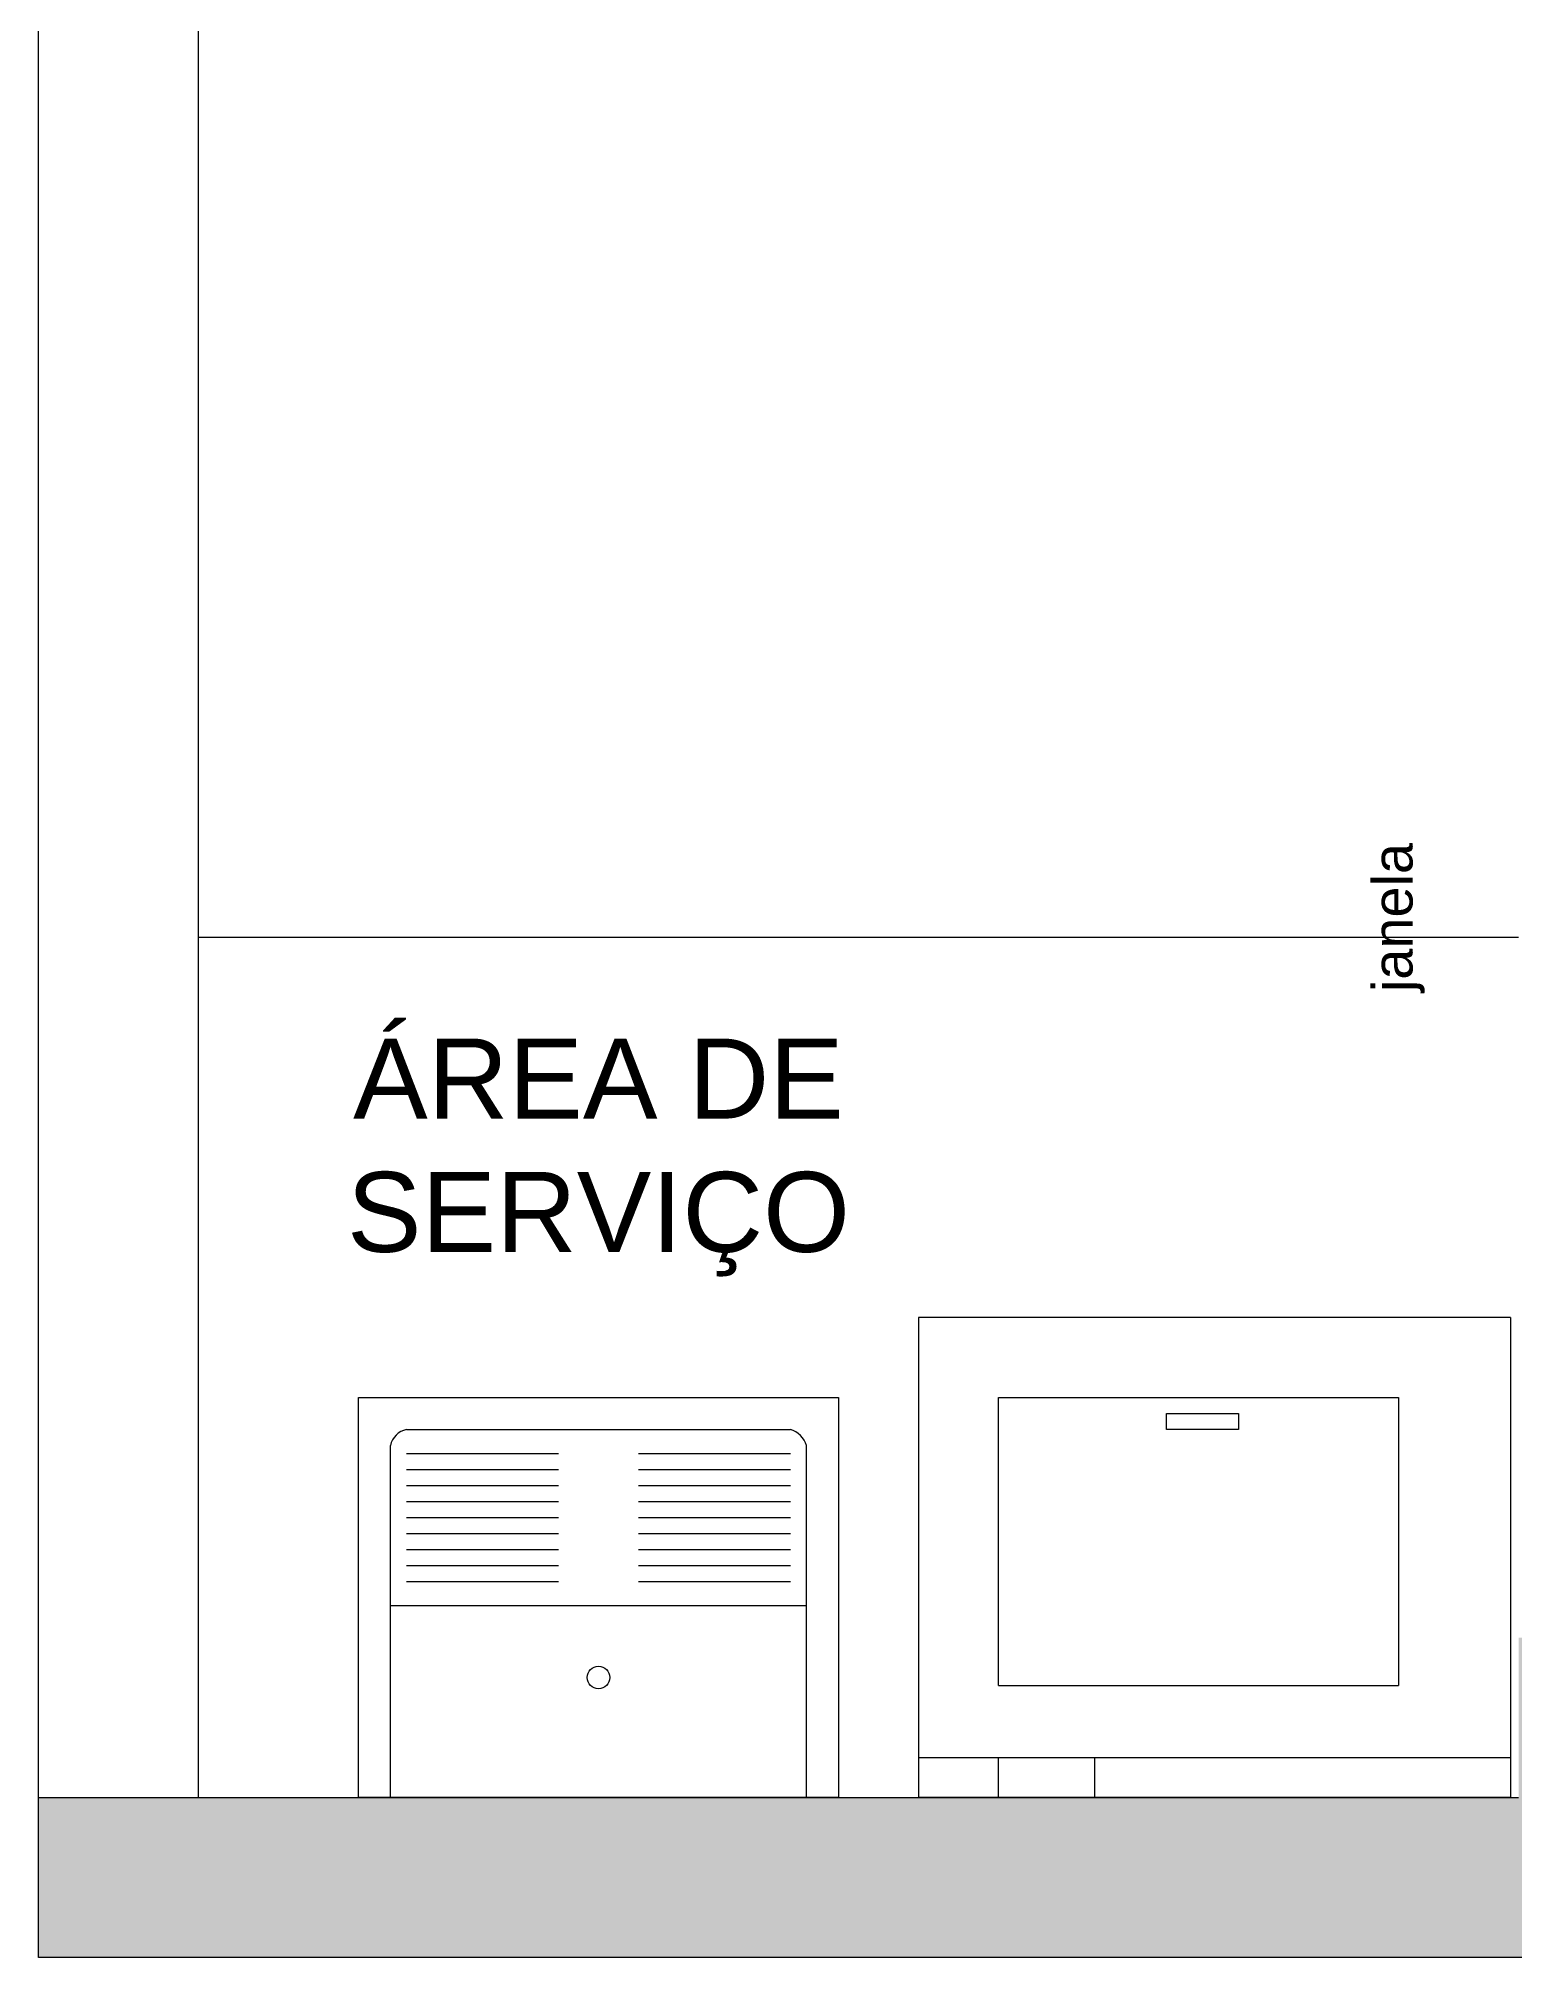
# Model space of a CAD drawing. Header units: millimetres. Extents: x -656 to 1500, y 0 to 1085.
# Drawn here: x 0 to 184.5, y 0 to 239.9 of the extents above; entities that cross this region are included whole.
import ezdxf

# ---------------------------------------------------------------- set-up
doc = ezdxf.new("R2010")
doc.units = ezdxf.units.MM
for name, color, linetype, lineweight, true_color in [('1 - paredes', 7, 'Continuous', 25, 0x000000), ('4 - layouts dos objetos', 83, 'Continuous', 25, 0x63c85c), ('6 - legendas', 7, 'Continuous', 25, 0x000000)]:
    doc.layers.add(name, color=color, linetype=linetype, lineweight=lineweight, true_color=true_color)
doc.styles.add('textstyle11', font='')
doc.styles.add('textstyle15', font='')
doc.styles.get('textstyle11').set_extended_font_data('Arial')
doc.styles.get('textstyle15').set_extended_font_data('Arial')

msp = doc.modelspace()

# ---------------------------------------------------------------- hatches: boundary and pattern name
at = {"layer": '1 - paredes', "true_color": 0xa0a0a4}
msp.add_hatch(color=252, dxfattribs=at).paths.add_polyline_path([(985, 20), (985, 45), (1000, 45), (1000, 20), (1500, 20), (1500, 0), (0, 0), (0, 20), (185, 20), (185, 40), (200, 40), (200, 20), (550, 20), (550, 100), (565, 100), (565, 20)])

# ---------------------------------------------------------------- linework, layer by layer
at = {"layer": '1 - paredes'}
for p, q in [((0, 20), (0, 900)), ((20, 20), (20, 880)), ((185, 127.5), (20, 127.5)), ((0, 0), (0, 20)), ((0, 20), (185, 20)), ((0, 0), (0, 20)), ((1500, 0), (0, 0))]:
    msp.add_line(p, q, dxfattribs=at)
at = {"layer": '4 - layouts dos objetos'}
for p, q in [((184, 80), (110, 80)), ((110, 80), (110, 20)), ((184, 80), (184, 20)), ((40, 20), (40, 70)), ((40, 70), (100, 70)), ((100, 70), (100, 20)), ((120, 34), (120, 70)), ((120, 70), (170, 70)), ((170, 70), (170, 34)), ((141, 68), (150, 68)), ((141, 66), (141, 68)), ((150, 68), (150, 66)), ((46, 66), (94, 66)), ((150, 66), (141, 66)), ((44, 20), (44, 64)), ((46, 63), (65, 63)), ((75, 63), (94, 63)), ((96, 20), (96, 64)), ((46, 61), (65, 61)), ((75, 61), (94, 61)), ((46, 59), (65, 59)), ((75, 59), (94, 59)), ((46, 57), (65, 57)), ((75, 57), (94, 57)), ((46, 55), (65, 55)), ((46, 53), (65, 53)), ((75, 55), (94, 55)), ((75, 53), (94, 53)), ((46, 51), (65, 51)), ((75, 51), (94, 51)), ((46, 49), (65, 49)), ((75, 49), (94, 49)), ((46, 47), (65, 47)), ((75, 47), (94, 47)), ((44, 44), (96, 44)), ((120, 34), (170, 34)), ((110, 25), (184, 25)), ((120, 20), (120, 25)), ((120, 25), (132, 25)), ((132, 25), (132, 20)), ((100, 20), (40, 20)), ((184, 20), (110, 20)), ((132, 20), (120, 20))]:
    msp.add_line(p, q, dxfattribs=at)
msp.add_circle((70, 35), 1.41, dxfattribs=at)
for centre, radius, start, end in [((46.5, 63.5), 2.55, 101.3099, 168.6901), ((93.13, 63.13), 3, 16.8639, 73.1361)]:
    msp.add_arc(centre, radius, start, end, dxfattribs=at)

# ---------------------------------------------------------------- texts
at = {"layer": '6 - legendas', "insert": (170, 130), "char_height": 1, "attachment_point": 5, "rotation": 90, "style": 'textstyle11'}
msp.add_mtext('\\H5;janela', dxfattribs=at)
at = {"layer": '6 - legendas', "insert": (70, 100), "char_height": 1, "attachment_point": 5, "style": 'textstyle15'}
msp.add_mtext('\\H10;ÁREA DE\\PSERVIÇO', dxfattribs=at)

doc.saveas('drawing.dxf')
